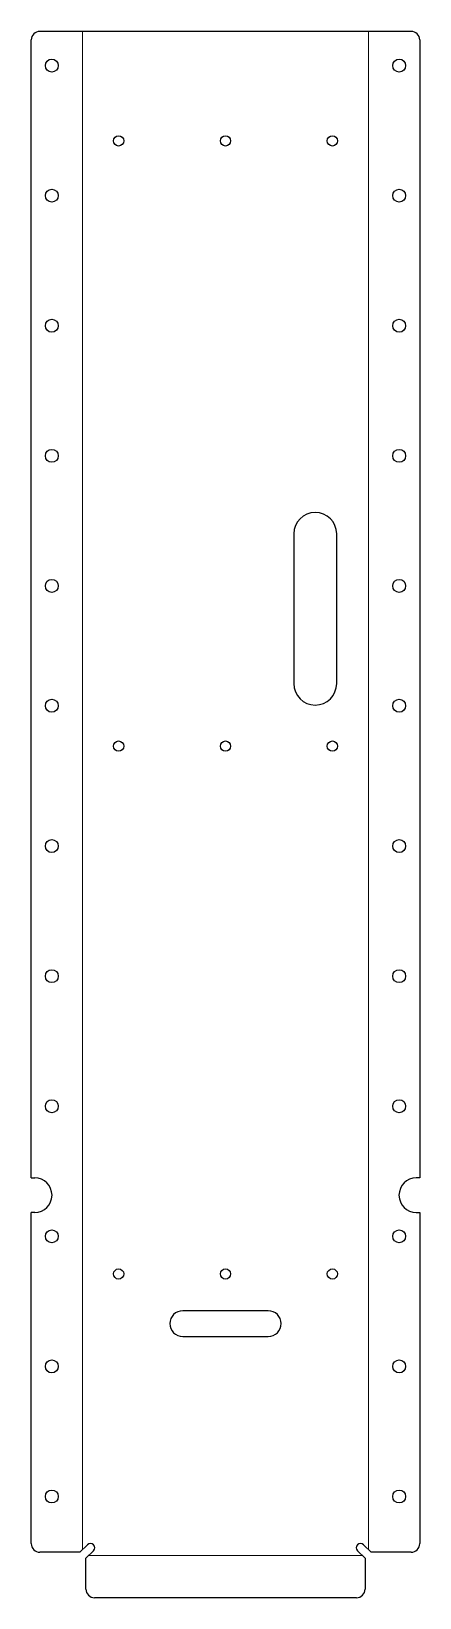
# Model space of a CAD drawing. Header units: inches. Extents: x -2.8 to 2.8, y -11.7 to 11.2.
import ezdxf

# ---------------------------------------------------------------- set-up
doc = ezdxf.new("R2010")
doc.units = ezdxf.units.IN
doc.header["$MEASUREMENT"] = 0

msp = doc.modelspace()

# ---------------------------------------------------------------- linework, layer by layer
at = {"linetype": 'Continuous', "lineweight": 25}
for p, q in [((-2.839, -5.591), (-2.839, 11.031)), ((2.714, 11.156), (-2.714, 11.156)), ((2.839, 11.031), (2.839, -5.591)), ((1, 3.816), (1, 1.629)), ((1.625, 1.629), (1.625, 3.816)), ((-2.839, -5.591), (-2.789, -5.591)), ((2.839, -5.591), (2.789, -5.591)), ((-2.839, -10.933), (-2.839, -6.096)), ((-2.789, -6.096), (-2.839, -6.096)), ((2.789, -6.096), (2.839, -6.096)), ((2.839, -6.096), (2.839, -10.933)), ((0.625, -7.531), (-0.625, -7.531)), ((-0.625, -7.906), (0.625, -7.906)), ((-2.128, -11.058), (-2.017, -10.948)), ((2.128, -11.058), (2.017, -10.948)), ((-2.128, -11.058), (-2.714, -11.058)), ((-1.929, -11.036), (-2.04, -11.147)), ((-2.04, -11.597), (-2.04, -11.147)), ((1.929, -11.036), (2.04, -11.147)), ((2.04, -11.147), (2.04, -11.597)), ((2.714, -11.058), (2.128, -11.058)), ((1.915, -11.722), (-1.915, -11.722))]:
    msp.add_line(p, q, dxfattribs=at)
at = {"color": 8, "linetype": 'Continuous', "lineweight": 0, "true_color": 0x808080}
for p, q in [((-2.088, 11.156), (-2.088, -11.018)), ((2.088, -11.018), (2.088, 11.156)), ((-2, -11.107), (2, -11.107))]:
    msp.add_line(p, q, dxfattribs=at)
at = {"linetype": 'Continuous', "lineweight": 25}
for centre, radius in [((-2.539, 10.656), 0.0945), ((2.539, 10.656), 0.0945), ((-1.562, 9.556), 0.0747), ((0, 9.556), 0.0747), ((1.562, 9.556), 0.0747), ((-2.539, 8.756), 0.0945), ((2.539, 8.756), 0.0945), ((-2.539, 6.856), 0.0945), ((2.539, 6.856), 0.0945), ((-2.539, 4.956), 0.0945), ((2.539, 4.956), 0.0945), ((-2.539, 3.056), 0.0945), ((2.539, 3.056), 0.0945), ((-2.539, 1.306), 0.0945), ((2.539, 1.306), 0.0945), ((-1.562, 0.716), 0.0747), ((0, 0.716), 0.0747), ((1.562, 0.716), 0.0747), ((-2.539, -0.744), 0.0945), ((2.539, -0.744), 0.0945), ((-2.539, -2.644), 0.0945), ((2.539, -2.644), 0.0945), ((-2.539, -4.544), 0.0945), ((2.539, -4.544), 0.0945), ((-2.539, -6.444), 0.0945), ((2.539, -6.444), 0.0945), ((-1.562, -6.994), 0.0747), ((0, -6.994), 0.0747), ((1.562, -6.994), 0.0747), ((-2.539, -8.344), 0.0945), ((2.539, -8.344), 0.0945), ((-2.539, -10.244), 0.0945), ((2.539, -10.244), 0.0945)]:
    msp.add_circle(centre, radius, dxfattribs=at)
for centre, radius, start, end in [((-2.714, 11.031), 0.125, 90, 180), ((2.714, 11.031), 0.125, 0, 90), ((1.312, 3.816), 0.313, 0, 180), ((1.312, 1.629), 0.313, 180, 0), ((-2.789, -5.844), 0.253, 270, 90), ((2.789, -5.844), 0.253, 90, 270), ((-0.625, -7.719), 0.188, 90, 270), ((0.625, -7.719), 0.188, 270, 90), ((-2.714, -10.933), 0.125, 180, 270), ((-1.973, -10.992), 0.0625, 315, 135), ((1.973, -10.992), 0.0625, 45, 225), ((2.714, -10.933), 0.125, 270, 0), ((-1.915, -11.597), 0.125, 180, 270), ((1.915, -11.597), 0.125, 270, 0)]:
    msp.add_arc(centre, radius, start, end, dxfattribs=at)

doc.saveas('drawing.dxf')
